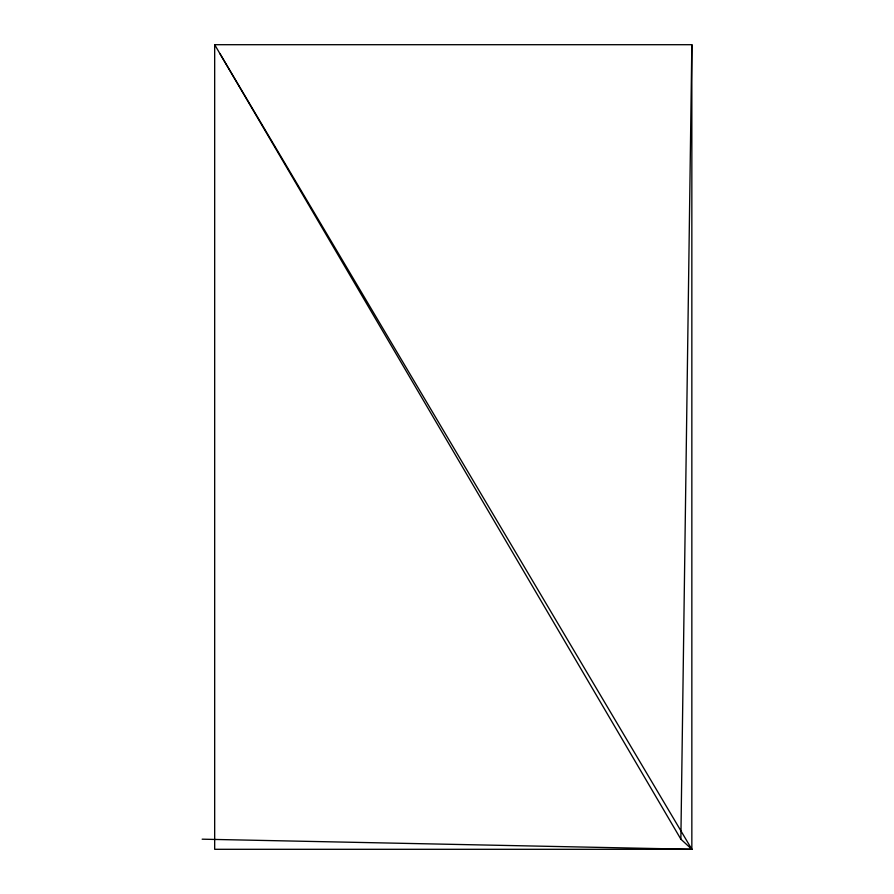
<?xml version="1.0" encoding="UTF-8"?>
<svg xmlns="http://www.w3.org/2000/svg" width="894" height="894" viewBox="0 0 894 894"><rect width="100%" height="100%" fill="white"/><g stroke="black" fill="none" stroke-linecap="round" stroke-linejoin="round"><path stroke-width="1.34" d="M202.156 839.187L691.844 849.3L680.87 839.187L691.844 44.7L214.672 44.7L214.672 849.3L691.844 849.3L691.844 44.7M220.17 54.065L691.844 849.3M214.672 44.7L680.87 839.187"/></g></svg>
